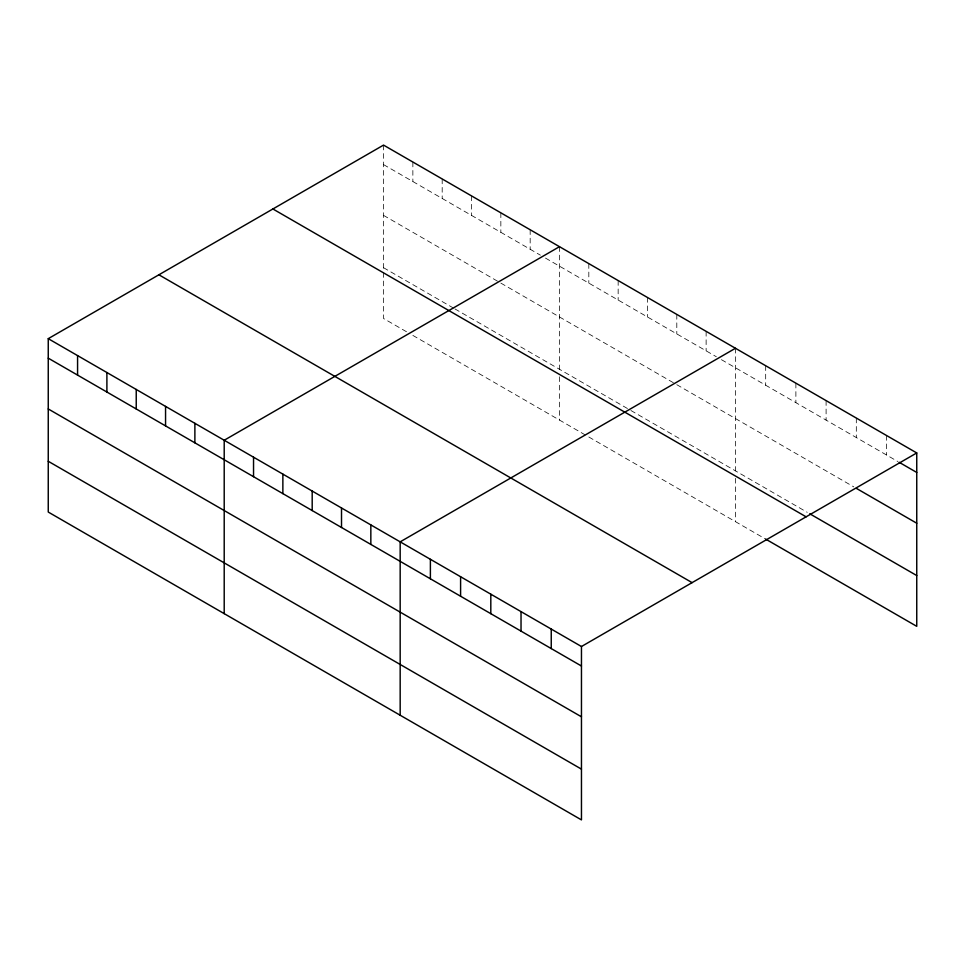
<?xml version="1.0" encoding="UTF-8"?>
<svg xmlns="http://www.w3.org/2000/svg" width="965" height="965" viewBox="0 0 965 965"><rect width="100%" height="100%" fill="white"/><g stroke="black" fill="none" stroke-linecap="round" stroke-linejoin="round"><path stroke-width="0.72" stroke-dasharray="4.83 3.62" d="M383.539 145.1L383.539 270.683M383.539 164.605L540.376 255.146M545.478 258.089L716.332 356.736M721.434 359.68L897.86 461.547M383.539 215.376L499.568 282.371M500.847 283.107L675.524 383.961M676.803 384.697L853.796 486.879M383.539 267.703L453.671 308.185M454.937 308.921L629.626 409.775M630.905 410.511L807.223 512.306M406.494 331.731L383.539 318.486L383.539 272.178M412.863 335.41L586.274 435.529M588.819 437L765.679 539.109M886.533 435.492L886.533 454.998M856.317 418.05L856.317 437.555M826.1 400.608L826.1 420.113M795.884 383.165L795.884 402.67M765.679 365.723L765.679 385.228M735.463 348.269L735.463 470.884M735.463 478.351L735.463 521.667M706.127 331.345L706.127 350.85M676.803 314.409L676.803 333.914M647.479 297.473L647.479 316.978M618.155 280.55L618.155 300.055M588.819 263.614L588.819 283.119M559.495 246.678L559.495 369.293M559.495 376.76L559.495 420.077M530.171 229.754L530.171 249.26M500.847 212.819L500.847 232.324M471.523 195.883L471.523 215.388M442.187 178.959L442.187 198.464M412.863 162.023L412.863 181.529"/><path stroke-width="1.45" d="M48.25 338.667L581.461 646.514L581.461 819.9L48.25 512.053L48.25 338.667L383.539 145.1L916.75 452.947L916.75 626.333L765.679 539.109M559.495 246.678L224.206 440.257L224.206 613.644M735.463 348.269L400.173 541.847L400.173 715.234M581.461 646.514L916.75 452.947M899.127 462.271L916.75 472.452M856.317 488.338L916.75 523.223M809.731 513.766L916.75 575.55M272.89 208.971L806.101 516.818M158.899 274.796L692.11 582.643M48.25 358.172L581.461 666.019M48.25 408.955L581.461 716.802M48.25 461.282L581.461 769.129M551.244 629.071L551.244 648.577M521.028 611.629L521.028 631.134M490.811 594.187L490.811 613.692M460.594 576.744L460.594 596.249M430.39 559.29L430.39 578.795M370.837 524.924L370.837 544.429M341.514 507.988L341.514 527.493M312.19 491.052L312.19 510.557M282.866 474.129L282.866 493.634M253.542 457.193L253.542 476.698M194.882 423.333L194.882 442.839M165.558 406.398L165.558 425.903M136.234 389.462L136.234 408.967M106.898 372.538L106.898 392.043M77.574 355.603L77.574 375.108"/></g></svg>
